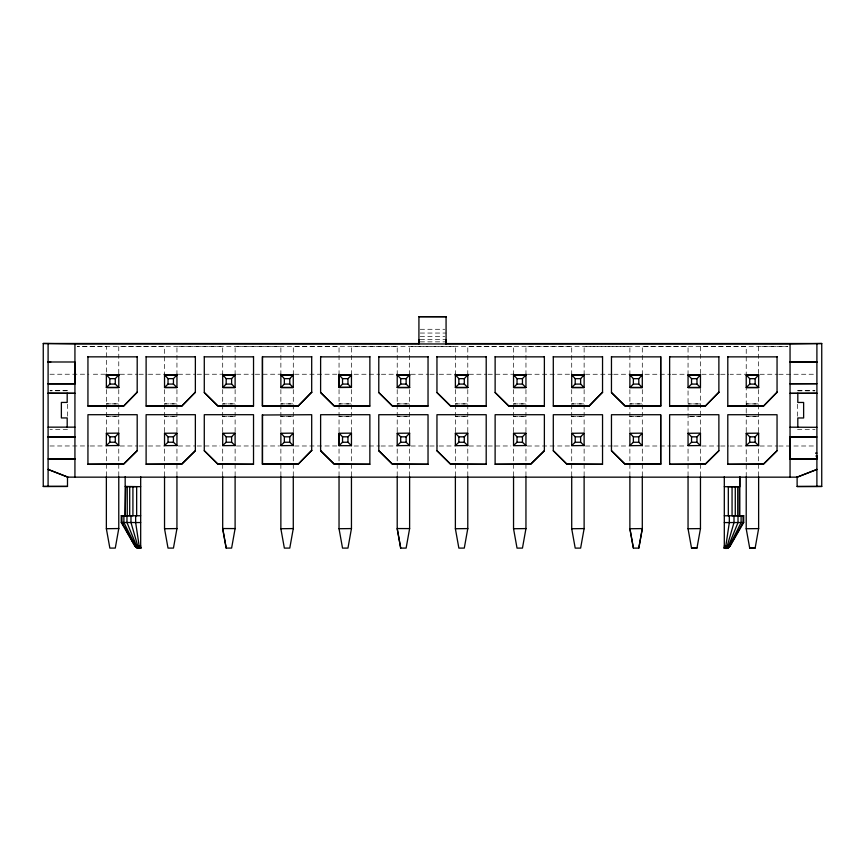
<?xml version="1.0" encoding="UTF-8"?>
<svg xmlns="http://www.w3.org/2000/svg" width="865" height="865" viewBox="0 0 865 865"><rect width="100%" height="100%" fill="white"/><g stroke="black" fill="none" stroke-linecap="round" stroke-linejoin="round"><path stroke-width="0.65" stroke-dasharray="4.33 3.24" d="M67.492 416.162L67.492 404.096M106.363 476.031L106.363 447.292M106.363 431.743L106.373 389.531M118.775 476.031L118.775 447.292M118.775 431.743L118.775 387.239M118.775 373.561L118.775 346.389L164.545 346.389L164.534 374.859M164.534 476.042L164.534 447.292M164.534 431.743L164.534 387.239M176.947 476.042L176.947 445.962M176.947 431.743L176.947 387.239M176.947 374.859L176.947 346.389L222.705 346.4L222.705 374.859M222.705 476.042L222.705 445.962M222.705 431.743L222.705 387.239M235.118 476.042L235.118 445.962M235.118 431.743L235.118 387.25M235.118 374.859L235.118 346.4L280.876 346.4L280.876 374.869M280.876 476.042L280.876 445.962M280.876 431.754L280.876 387.25M293.278 476.042L293.278 445.962M293.278 431.754L293.289 387.25M293.289 374.869L293.289 346.4L339.048 346.4L339.048 374.869M339.037 476.042L339.037 445.962M339.037 431.754L339.048 387.25M351.45 476.042L351.45 447.302M351.45 431.754L351.45 387.25M351.45 374.869L351.46 346.4L397.219 346.4L397.219 374.231L381.065 374.264M397.208 476.053L397.208 447.302M397.208 431.754L397.208 387.25M409.621 476.053L409.621 447.302M409.621 431.754L409.621 387.25M409.621 374.869L409.621 346.4L455.379 346.411L455.379 374.869M455.379 476.053L455.379 447.302M455.379 431.754L455.379 387.25M467.792 476.053L467.792 447.313M467.792 431.754L467.792 387.261M467.792 374.869L467.792 346.411L513.55 346.411L513.55 374.88M513.55 476.053L513.55 447.313M513.55 431.765L513.55 387.261M525.952 476.053L525.952 447.313M525.952 431.765L525.963 387.261M525.963 374.88L525.963 346.411L571.722 346.411L571.722 374.88M571.722 476.053L571.722 447.313M571.711 431.765L571.722 387.261M584.124 476.053L584.124 447.313M584.124 431.765L584.124 387.261M584.124 374.88L584.135 346.411L629.893 346.411L629.882 374.88M629.882 476.064L629.882 447.313M629.882 431.765L629.882 387.261M642.295 476.064L642.295 447.313M642.295 431.765L642.295 387.261M642.295 374.88L642.295 346.411L688.053 346.422L688.053 374.242L671.91 374.275M688.053 476.064L688.053 445.983M688.053 433.051L688.053 387.261M700.466 476.064L700.466 447.313M700.466 431.765L700.466 416.314L688.053 416.379L700.466 416.379M700.466 415.438L700.466 387.271M700.466 373.594L700.466 346.422L746.225 346.422L746.225 374.242L730.071 374.275M746.225 476.745L746.225 447.324M746.225 431.776L746.225 413.859M746.225 412.746L746.225 387.271M758.637 476.064L758.637 445.983M758.627 431.776L758.637 387.293M758.637 373.594L758.637 346.422L787.82 346.422L77.19 346.389L106.373 346.389L106.373 374.21L90.252 374.242M797.508 416.195L797.508 404.128M67.492 429.537L49.986 429.537M797.508 429.57L815.014 429.537M420.217 329.284L444.783 329.284M420.217 333.047L446.07 333.047M420.217 336.55L444.783 336.55M420.217 339.556L444.783 339.556M420.217 341.859L444.783 341.859M49.975 374.242L88.911 374.21M120.127 374.253L137.621 374.221M138.962 374.253L147.039 374.221M148.391 374.253L164.534 374.221M178.298 374.253L195.793 374.221M197.133 374.253L222.705 374.221M236.459 374.253L253.964 374.221M255.305 374.253L280.876 374.221M294.63 374.253L339.048 374.221M354.142 374.264L379.713 374.231M410.972 374.264L428.467 374.231M429.808 374.264L437.885 374.231M439.236 374.264L455.379 374.231M469.133 374.264L486.638 374.231M487.979 374.264L513.55 374.231M527.304 374.264L571.722 374.231M585.475 374.275L612.388 374.242M613.739 374.275L629.893 374.242M644.987 374.275L670.559 374.242M701.807 374.275L719.312 374.242M720.653 374.275L728.73 374.242M759.978 374.275L777.44 374.242M778.781 374.275L815.035 374.242M49.965 445.983L88.911 445.951M90.252 445.983L106.363 445.951M120.116 445.994L137.621 445.962M138.962 445.994L147.039 445.962M148.38 445.994L164.534 445.962M178.287 445.994L195.782 445.962M197.133 445.994L220.013 445.962M236.459 445.994L253.953 445.962M255.305 445.994L279.525 445.962M294.63 445.994L337.696 445.962M354.142 446.005L379.713 445.972M381.054 446.005L397.208 445.972M410.962 446.005L428.467 445.972M429.808 446.005L437.885 445.972M439.225 446.005L455.379 445.972M469.133 446.005L486.627 445.972M487.979 446.005L510.858 445.972M527.304 446.005L571.722 445.972M585.475 446.016L612.388 445.983M613.739 446.016L629.882 445.983M644.987 446.016L670.559 445.983M671.9 446.016L686.713 445.983M701.807 446.016L719.302 445.983M720.653 446.016L728.73 445.983M730.071 446.016L746.225 445.983M759.978 446.016L777.43 445.983M778.77 446.016L815.035 445.983M67.492 390.731L49.986 390.753L67.492 390.731M106.373 403.879L118.775 403.879L106.373 403.879M106.363 416.292L118.775 416.292L106.363 416.292M164.534 403.879L176.947 403.879L164.534 403.879M164.534 416.292L176.947 416.292L164.534 416.292M222.705 403.89L235.118 403.89L222.705 403.89M222.705 416.292L235.118 416.292L222.705 416.292M280.876 403.89L293.289 403.89L280.876 403.89M280.876 416.292L293.278 416.303L280.876 416.292M339.048 403.89L351.45 403.89L339.048 403.89M339.048 416.303L351.45 416.303L339.048 416.303M397.208 403.89L409.621 403.89L397.208 403.89M397.208 416.303L409.621 416.303L397.208 416.303M455.379 403.901L467.792 403.901L455.379 403.901M455.379 416.303L467.792 416.303L455.379 416.303M513.55 403.901L525.963 403.901L513.55 403.901M513.55 416.303L525.963 416.314L513.55 416.303M571.722 403.901L584.124 403.901L571.722 403.901M571.722 416.314L584.124 416.314L571.722 416.314M629.882 403.901L642.295 403.901L629.882 403.901M629.882 416.314L642.295 416.314L629.882 416.314M688.053 403.912L700.466 403.912L688.053 403.912M746.225 403.912L758.637 403.912L746.225 403.912M746.225 416.314L758.637 416.314L746.225 416.314M797.508 390.764L815.014 390.785L797.508 390.764"/><path stroke-width="1.3" d="M67.492 476.691L67.492 486.476L43.25 486.454L43.261 343.481L418.995 343.578M48.094 486.476L48.105 343.556L43.261 343.481M67.189 427.159L67.189 417.936L61.372 417.946L61.372 402.43L67.189 402.43L67.189 393.218M797.108 477.166L816.895 469.446L797.108 477.166L74.931 477.156L74.941 343.946L48.105 343.556M87.938 464.256L87.949 414.703L137.189 414.703L137.189 450.687L123.608 464.256L87.938 464.256L123.619 463.954L137.189 450.687M123.619 406.096L137.2 392.213L123.619 406.096L87.938 406.085L87.949 356.531M106.363 528.71L109.855 548.096L115.283 548.086L118.775 528.547L106.363 528.71L106.363 476.723M106.373 374.21L106.363 387.509L118.775 387.509L106.363 387.509L109.855 384.071L115.283 384.071L118.775 387.509L118.775 374.21M109.855 442.231L109.855 436.803L106.363 433.116L106.363 445.68L118.775 445.529L115.283 442.231L109.855 442.231L106.363 445.529M109.855 384.071L109.855 378.643L106.373 374.826M115.283 442.231L115.283 436.803L118.775 433.116L106.363 433.268M115.283 384.071L115.283 378.643L118.775 374.826M118.775 528.71L118.775 476.723M118.775 445.68L118.775 433.116M140.681 548.118L137.719 548.129L134.778 545.869L121.284 522.503L121.284 515.713L125.944 515.691M140.681 476.745L140.681 548.291L137.719 548.129L139.827 548.291L136.692 547.642L134.972 545.869L121.943 522.514L121.954 515.724L121.284 515.713M121.954 515.724L123.89 515.745L123.89 522.525L135.567 545.88L137.102 547.642L139.2 548.291L134.778 545.869L140.681 545.88M125.166 515.713L125.695 486.627L129.707 486.66L129.707 515.745L125.166 515.713L125.176 476.745M123.89 515.745L126.971 515.745L126.971 522.536L136.508 545.88L137.762 547.653L139.47 548.291L138.584 548.118M127.242 515.735L127.242 486.649M129.707 486.66L132.918 486.671L132.918 515.745L126.971 515.745M137.189 392.515L137.2 356.531M146.109 464.256L146.109 414.703L195.36 414.703L195.36 450.687L181.78 464.267L146.109 464.256L181.791 463.954L195.36 450.687M181.78 406.096L195.36 392.213L181.78 406.096L146.109 406.096L146.12 356.531M164.534 528.72L168.015 548.096L173.454 548.086L176.947 528.58L164.534 528.72L164.534 476.723M164.534 374.221L164.534 387.509L176.947 387.509L164.534 387.509L168.026 384.071L173.454 384.071L176.947 387.509L176.947 374.221M168.015 442.242L168.015 436.814L164.534 433.127L164.534 445.68L176.947 445.529L173.443 442.242L168.015 442.242L164.534 445.529M168.026 384.071L168.026 378.643L164.534 374.837M173.443 442.242L173.443 436.814L176.947 433.127L164.534 433.268M173.454 384.071L173.454 378.643L176.947 374.837M176.936 528.72L176.947 476.723M176.936 445.68L176.947 433.127M195.36 392.526L195.371 356.531M204.27 450.687L204.281 414.703L253.531 414.703L253.521 464.267L217.85 464.267L204.27 450.687L217.85 463.954L253.521 464.267M204.281 392.526L217.85 405.782L253.531 406.096L217.85 406.096L204.281 392.526L204.281 356.531M222.705 476.723L222.694 528.72L226.187 548.096L231.615 548.086L235.107 528.58L222.705 528.547L226.187 548.086M222.705 374.221L222.705 387.52L235.107 387.52L222.705 387.52L226.187 384.071L231.615 384.071L235.107 387.52L235.118 374.221M226.187 442.242L226.187 436.814L222.705 433.127L222.694 445.68L235.107 445.54L231.615 442.242L226.187 442.242L222.705 445.529M226.187 384.071L226.187 378.643L222.705 374.837M231.615 442.242L231.615 436.814L235.107 433.127L222.694 433.279M231.615 384.071L231.615 378.643L235.118 374.837M235.107 528.72L235.107 476.723M235.107 445.68L235.107 433.127M253.531 406.096L253.531 356.542M262.441 464.267L262.452 414.703L262.441 464.267L298.122 464.267L311.703 450.384L298.122 464.267M298.122 406.096L311.703 392.213L298.122 406.096L262.441 406.096L262.452 356.845L311.703 356.845M262.441 406.096L262.452 356.542M280.865 528.72L284.358 548.107L289.786 548.086L293.278 528.58L280.865 528.72L280.865 476.723M280.876 374.221L280.865 387.52L293.278 387.52L280.865 387.52L284.358 384.071L289.786 384.071L293.278 387.52L293.289 374.221M284.358 442.242L284.358 436.814L280.865 433.127L280.865 445.691L293.278 445.54L289.786 442.242L284.358 442.242L280.865 445.54M284.358 384.071L284.358 378.643L280.876 374.837M289.786 442.242L289.786 436.814L293.278 433.127L280.865 433.279M289.786 384.071L289.786 378.643L293.289 374.837M293.278 528.72L293.278 476.723M293.278 445.691L293.278 433.127M311.692 450.697L311.703 414.713L262.441 415.016M311.692 392.526L311.703 356.542M320.612 450.697L320.623 414.713L369.874 414.713L369.863 464.267L334.182 464.267L320.612 450.697L334.193 463.964L369.863 464.267M320.612 392.526L334.193 405.793L369.863 406.107L334.182 406.096L320.612 392.526L320.623 356.542M339.037 528.72L342.529 548.107L347.957 548.096L351.45 528.58L339.037 528.72L339.037 476.734M339.037 387.369L351.45 387.369L339.037 387.52L339.048 374.221M342.529 442.242L342.529 436.814L339.037 433.127L339.037 445.691L351.45 445.691L347.957 442.242L342.529 442.242L339.037 445.691L339.037 433.279L351.45 433.127L351.45 445.691M351.45 374.837L339.037 375.107L339.037 387.52L342.529 384.082L342.529 378.654L339.048 374.837M347.957 442.242L347.957 436.814L351.45 433.127M351.45 374.221L351.45 387.52L347.957 384.082L347.957 378.654L351.45 375.107M351.45 528.72L351.45 476.734M369.863 406.107L369.874 356.542M378.784 450.697L378.784 414.713L428.034 414.713L428.034 464.278L392.353 464.267L378.784 450.697L392.364 463.964L428.034 464.278M378.784 392.526L392.364 405.793L428.034 406.107L392.353 406.107L378.784 392.526L378.794 356.542M397.208 476.734L397.208 528.731L400.69 548.107L406.128 548.096L409.621 528.591L397.208 528.558L400.69 548.096M397.219 374.231L397.208 387.52L409.621 387.52L397.208 387.52L400.7 384.082L406.128 384.082L409.621 387.52L409.621 374.231M400.69 442.253L400.69 436.825L397.208 433.138L397.208 445.691L409.621 445.54L406.128 442.253L400.69 442.253L397.208 445.54M400.7 384.082L400.7 378.654L397.208 374.848M406.128 442.253L406.128 436.825L409.621 433.138L397.208 433.279M406.128 384.082L406.128 378.654L409.621 374.848M409.61 528.731L409.621 476.734M409.61 445.691L409.621 433.138M418.93 316.677L446.07 316.709L418.93 316.677L418.92 343.935L418.93 339.556M428.034 406.107L428.045 356.542M436.955 450.697L436.955 414.713L486.206 414.713L486.195 464.278L450.524 464.278L436.955 450.697L450.524 463.964L486.195 464.278M436.955 392.537L450.535 405.793L486.206 406.107L450.524 406.107L436.955 392.537L436.955 356.542M446.07 316.677L446.07 343.935L446.07 339.556M455.379 528.731L458.861 548.107L464.289 548.096L467.781 528.591L455.379 528.731L455.379 476.734M455.379 374.231L455.379 387.531L467.781 387.531L455.379 387.531L458.861 384.082L464.3 384.082L467.781 387.531L467.792 374.231M458.861 442.253L458.861 436.825L455.379 433.138L455.368 445.691L467.781 445.551L464.289 442.253L458.861 442.253L455.379 445.54M458.861 384.082L458.861 378.654L455.379 374.848M464.289 442.253L464.289 436.825L467.781 433.138L455.368 433.289M464.3 384.082L464.3 378.654L467.792 374.848M467.781 528.731L467.781 476.734M467.781 445.691L467.781 433.138M486.206 406.107L486.206 356.553M495.115 464.278L495.126 414.713L544.377 414.724L544.366 450.708L530.796 464.278L495.115 464.278L530.796 463.964L544.366 450.708M495.126 392.537L508.696 405.804L544.366 406.107L508.696 406.107L495.126 392.537L495.126 356.553M513.54 528.731L517.032 548.118L522.46 548.096L525.952 528.591L513.54 528.731L513.55 476.734M513.55 374.231L513.54 387.531L525.952 387.531L513.54 387.531L517.032 384.082L522.46 384.082L525.952 387.531L525.963 374.231M517.032 442.253L517.032 436.825L513.55 433.138L513.54 445.702L525.952 445.551L522.46 442.253L517.032 442.253L513.54 445.551M517.032 384.082L517.032 378.654L513.55 374.848M522.46 442.253L522.46 436.825L525.952 433.138L513.54 433.289M522.46 384.082L522.46 378.654L525.963 374.848M525.952 528.731L525.952 476.734M525.952 445.702L525.952 433.138M544.366 406.107L544.377 356.553M553.286 450.708L553.297 414.724L602.548 414.724L602.537 464.278L566.856 464.278L553.286 450.708L566.867 463.975L602.537 464.278M588.968 406.118L602.548 392.234L588.968 406.118L553.286 406.107L553.297 356.553M571.711 528.731L575.203 548.118L580.631 548.107L584.124 528.591L571.711 528.731L571.711 476.745M571.722 374.231L571.711 387.531L584.124 387.531L571.711 387.531L575.203 384.092L580.631 384.092L584.124 387.531L584.135 374.231M575.203 442.253L575.203 436.825L571.711 433.138L571.711 445.702L584.124 445.551L580.631 442.253L575.203 442.253L571.711 445.551M575.203 384.092L575.203 378.665L571.722 374.848M580.631 442.253L580.631 436.825L584.124 433.138L571.711 433.289M580.631 384.092L580.631 378.665L584.124 374.848M584.124 528.731L584.124 476.745M584.124 445.702L584.124 433.138M602.537 392.537L602.548 356.553M611.458 450.708L611.468 414.724L660.709 414.724L660.709 464.289L625.027 464.278L611.458 450.708L625.038 463.975L660.709 463.975M660.719 356.553L660.709 406.118L625.027 406.118L611.458 392.537L611.468 356.553M629.882 528.742L633.375 548.118L638.803 548.107L642.295 528.601L629.882 528.742L629.882 476.745M629.893 374.242L629.882 387.531L642.295 387.531L629.882 387.531L633.375 384.092L638.803 384.092L642.295 387.531L642.295 374.242M633.364 442.264L633.364 436.836L629.882 433.149L629.882 445.702L642.295 445.551L638.803 442.264L633.364 442.264L629.882 445.551M633.375 384.092L633.375 378.665L629.893 374.859M638.803 442.264L638.803 436.836L642.295 433.149L629.882 433.289M638.803 384.092L638.803 378.665L642.295 374.859M642.295 476.745L642.295 528.742L638.803 548.118M642.284 445.702L642.295 433.149M660.709 464.289L660.709 415.038M660.709 406.118L660.709 356.867L611.458 356.867M669.629 464.289L669.629 414.724L718.88 414.724L718.88 450.719L705.299 464.289L669.629 464.289L705.31 463.975L718.88 450.719M705.299 406.118L718.88 392.234L705.299 406.118L669.629 406.118L669.64 356.553M688.053 528.742L691.535 548.118L696.963 548.107L700.466 528.601L688.053 528.742L688.053 476.745M688.053 374.978L688.053 387.542L700.455 387.542L688.053 387.542L691.535 384.092L696.974 384.092L700.455 387.542L700.466 374.978L688.053 374.978L691.546 378.665L691.535 384.092M691.535 442.264L691.535 436.836L688.053 433.149L688.053 445.702L700.455 445.551L696.963 442.264L691.535 442.264L688.053 445.551M696.963 442.264L696.963 436.836L700.466 433.149L688.053 433.3M696.974 384.092L696.974 378.665L700.466 374.978M700.455 528.742L700.466 476.745M700.455 445.702L700.466 433.149M718.88 392.548L718.88 356.564M724.308 476.777L724.308 548.313L727.26 548.15L730.201 545.891L743.695 522.536L743.695 515.745L739.045 515.713M727.789 464.289L727.8 414.724L777.051 414.735L777.04 450.719L763.471 464.289L727.789 464.289L763.471 463.975L777.04 450.719M763.471 406.118L777.051 392.234L763.471 406.118L727.8 406.118L727.8 356.564M735.272 486.692L735.272 515.767L739.283 515.756L739.294 486.649L732.06 486.692L732.06 515.778L743.695 515.745M737.737 515.767L737.737 486.681M738.018 515.778L738.018 522.568L728.471 545.902L726.395 548.161L724.308 548.161L724.308 546.907L729.433 546.896L728.741 546.896C725.67 549.286 724.665 549.08 725.832 545.912L729.325 522.579L729.325 515.789L724.308 515.789M739.813 515.745L739.813 477.112M739.824 476.777L739.813 486.811L724.308 486.692M741.1 515.767L741.1 522.557L729.411 545.902L727.876 547.675L726.005 548.324M743.035 515.756L743.035 522.547L730.006 545.902L728.287 547.675L725.951 548.324L729.26 546.896M746.214 528.742L749.706 548.129L755.134 548.107L758.627 528.601L746.214 528.742L746.225 476.745M746.225 374.978L746.225 387.542L758.627 387.542L746.225 387.542L749.706 384.092L755.134 384.092L758.627 387.542L758.637 374.978L746.225 374.978L749.706 378.665L749.706 384.092M749.706 442.264L749.706 436.836L746.225 433.149L746.214 445.713L758.627 445.562L755.134 442.264L749.706 442.264L746.225 445.562M755.134 442.264L755.134 436.836L758.627 433.149L746.214 433.3M755.134 384.092L755.134 378.665L758.637 374.978M758.627 528.742L758.627 476.745M758.627 445.713L758.627 433.149M777.051 392.548L777.051 356.564M790.048 477.188L790.048 343.978L821.75 343.513L446.016 343.578M821.75 343.513L821.739 486.487L797.119 486.508L797.119 476.723M797.811 427.191L797.811 417.968L803.628 417.979L803.628 402.463L797.811 402.463L797.811 393.251M816.895 486.508L816.906 343.589M43.25 486.454L67.492 486.379M48.105 427.159L74.941 427.148M67.87 477.134L48.094 469.414L67.87 477.134L74.931 477.156M87.938 406.085L123.619 405.782M125.176 486.444L140.681 486.671M146.109 406.096L181.791 405.782M553.286 406.107L588.968 405.804M611.458 392.537L625.038 405.804L660.709 405.804M669.629 406.118L705.31 405.804M727.8 406.118L763.481 405.815M816.895 456.039L815.922 456.05L816.895 455.996L816.895 458.947L790.048 459.055L790.048 437.16L816.895 436.998L790.048 436.998M797.119 486.508L821.739 486.411M816.895 427.31L790.048 427.18M74.941 383.811L48.094 383.811L74.941 383.811L74.941 361.992L48.094 361.992L50.786 361.992M728.741 546.896L730.201 545.891L724.308 545.912M727.93 546.885L724.308 548.324M743.695 522.536L724.308 522.579M136.238 546.864L135.546 546.875L140.681 546.885L140.681 548.291M138.973 548.291L135.719 546.864M74.941 343.946L790.048 343.978M87.938 356.845L137.189 356.845M146.109 356.845L195.36 356.845M204.281 356.845L253.531 356.845M320.612 356.856L369.863 356.856M378.784 356.856L428.034 356.856M436.955 356.856L486.206 356.856M495.126 356.856L544.377 356.856M553.286 356.867L602.537 356.867M669.629 356.867L718.88 356.867M727.8 356.867L777.051 356.867M106.363 375.096L118.775 375.096M164.534 375.107L176.947 375.107M222.705 375.107L235.107 375.107M280.865 375.107L293.278 375.107M397.208 375.118L409.621 375.118M455.379 375.118L467.781 375.118M513.55 375.118L525.952 375.118M571.711 375.118L584.124 375.118M629.882 375.129L642.295 375.129M688.053 375.129L700.466 375.129M746.225 375.129L758.627 375.129M109.855 378.643L115.283 378.643M168.026 378.643L173.454 378.643M226.187 378.643L231.615 378.643M284.358 378.643L289.786 378.643M342.529 378.654L347.957 378.654M400.7 378.654L406.128 378.654M458.861 378.654L464.3 378.654M517.032 378.654L522.46 378.654M575.203 378.665L580.631 378.665M633.375 378.665L638.803 378.665M691.546 378.665L696.974 378.665M749.706 378.665L755.134 378.665M790.048 383.682L816.895 383.682L790.048 383.844M342.529 384.082L347.957 384.082M262.452 405.782L298.133 405.793M109.855 436.803L115.283 436.803M168.015 436.814L173.443 436.814M226.187 436.814L231.615 436.814M284.358 436.814L289.786 436.814M342.529 436.814L347.957 436.814M400.69 436.825L406.128 436.825M458.861 436.825L464.289 436.825M517.032 436.825L522.46 436.825M575.203 436.825L580.631 436.825M633.364 436.836L638.803 436.836M691.535 436.836L696.963 436.836M749.706 436.836L755.134 436.836M815.922 453.087L816.895 453.087L815.922 453.141M790.048 458.98L816.895 458.937M262.452 463.954L298.122 463.954M732.06 486.692L728.319 486.692L728.319 515.778L733.996 515.789L733.996 522.568L727.249 545.912L725.151 548.324L726.395 548.15M140.681 515.756L135.654 515.767L135.654 522.547L139.146 545.88L139.914 548.129L140.681 548.129M140.681 522.547L121.284 522.503M139.2 548.118L140.238 548.291M140.681 547.653L136.551 547.642L137.762 547.632L137.048 546.864M724.308 547.675L725.367 547.675M691.546 547.978L696.974 547.978M749.706 547.978L755.134 547.978M132.918 486.671L136.659 486.671L136.659 515.756L130.983 515.756L130.983 522.547L137.73 545.88L139.827 548.291M121.954 522.492L123.252 524.828M124.56 527.163L134.324 544.691M629.882 528.569L633.375 547.967M48.105 393.218L74.952 393.337L48.105 393.218M48.094 436.966L74.952 436.966L48.094 436.966M74.941 458.947L48.094 458.947L74.941 459.023M790.048 362.035L816.895 362.035L790.048 362.035M816.895 393.261L790.048 393.37L816.895 393.261M728.427 547.675L727.216 547.675L728.427 547.675M118.775 374.859L106.373 374.859L118.775 374.956M176.947 374.859L164.534 374.859L176.947 374.956M235.118 374.859L222.705 374.859L235.118 374.956M293.289 374.869L280.876 374.869L293.278 374.956M351.45 374.869L339.048 374.869L351.45 374.967M409.621 374.869L397.208 374.869L409.621 374.967M467.792 374.869L455.379 374.869L467.792 374.967M525.963 374.88L513.55 374.88L525.952 374.967M584.124 374.88L571.722 374.88L584.124 374.978M642.295 374.88L629.882 374.88L642.295 374.978"/></g></svg>
